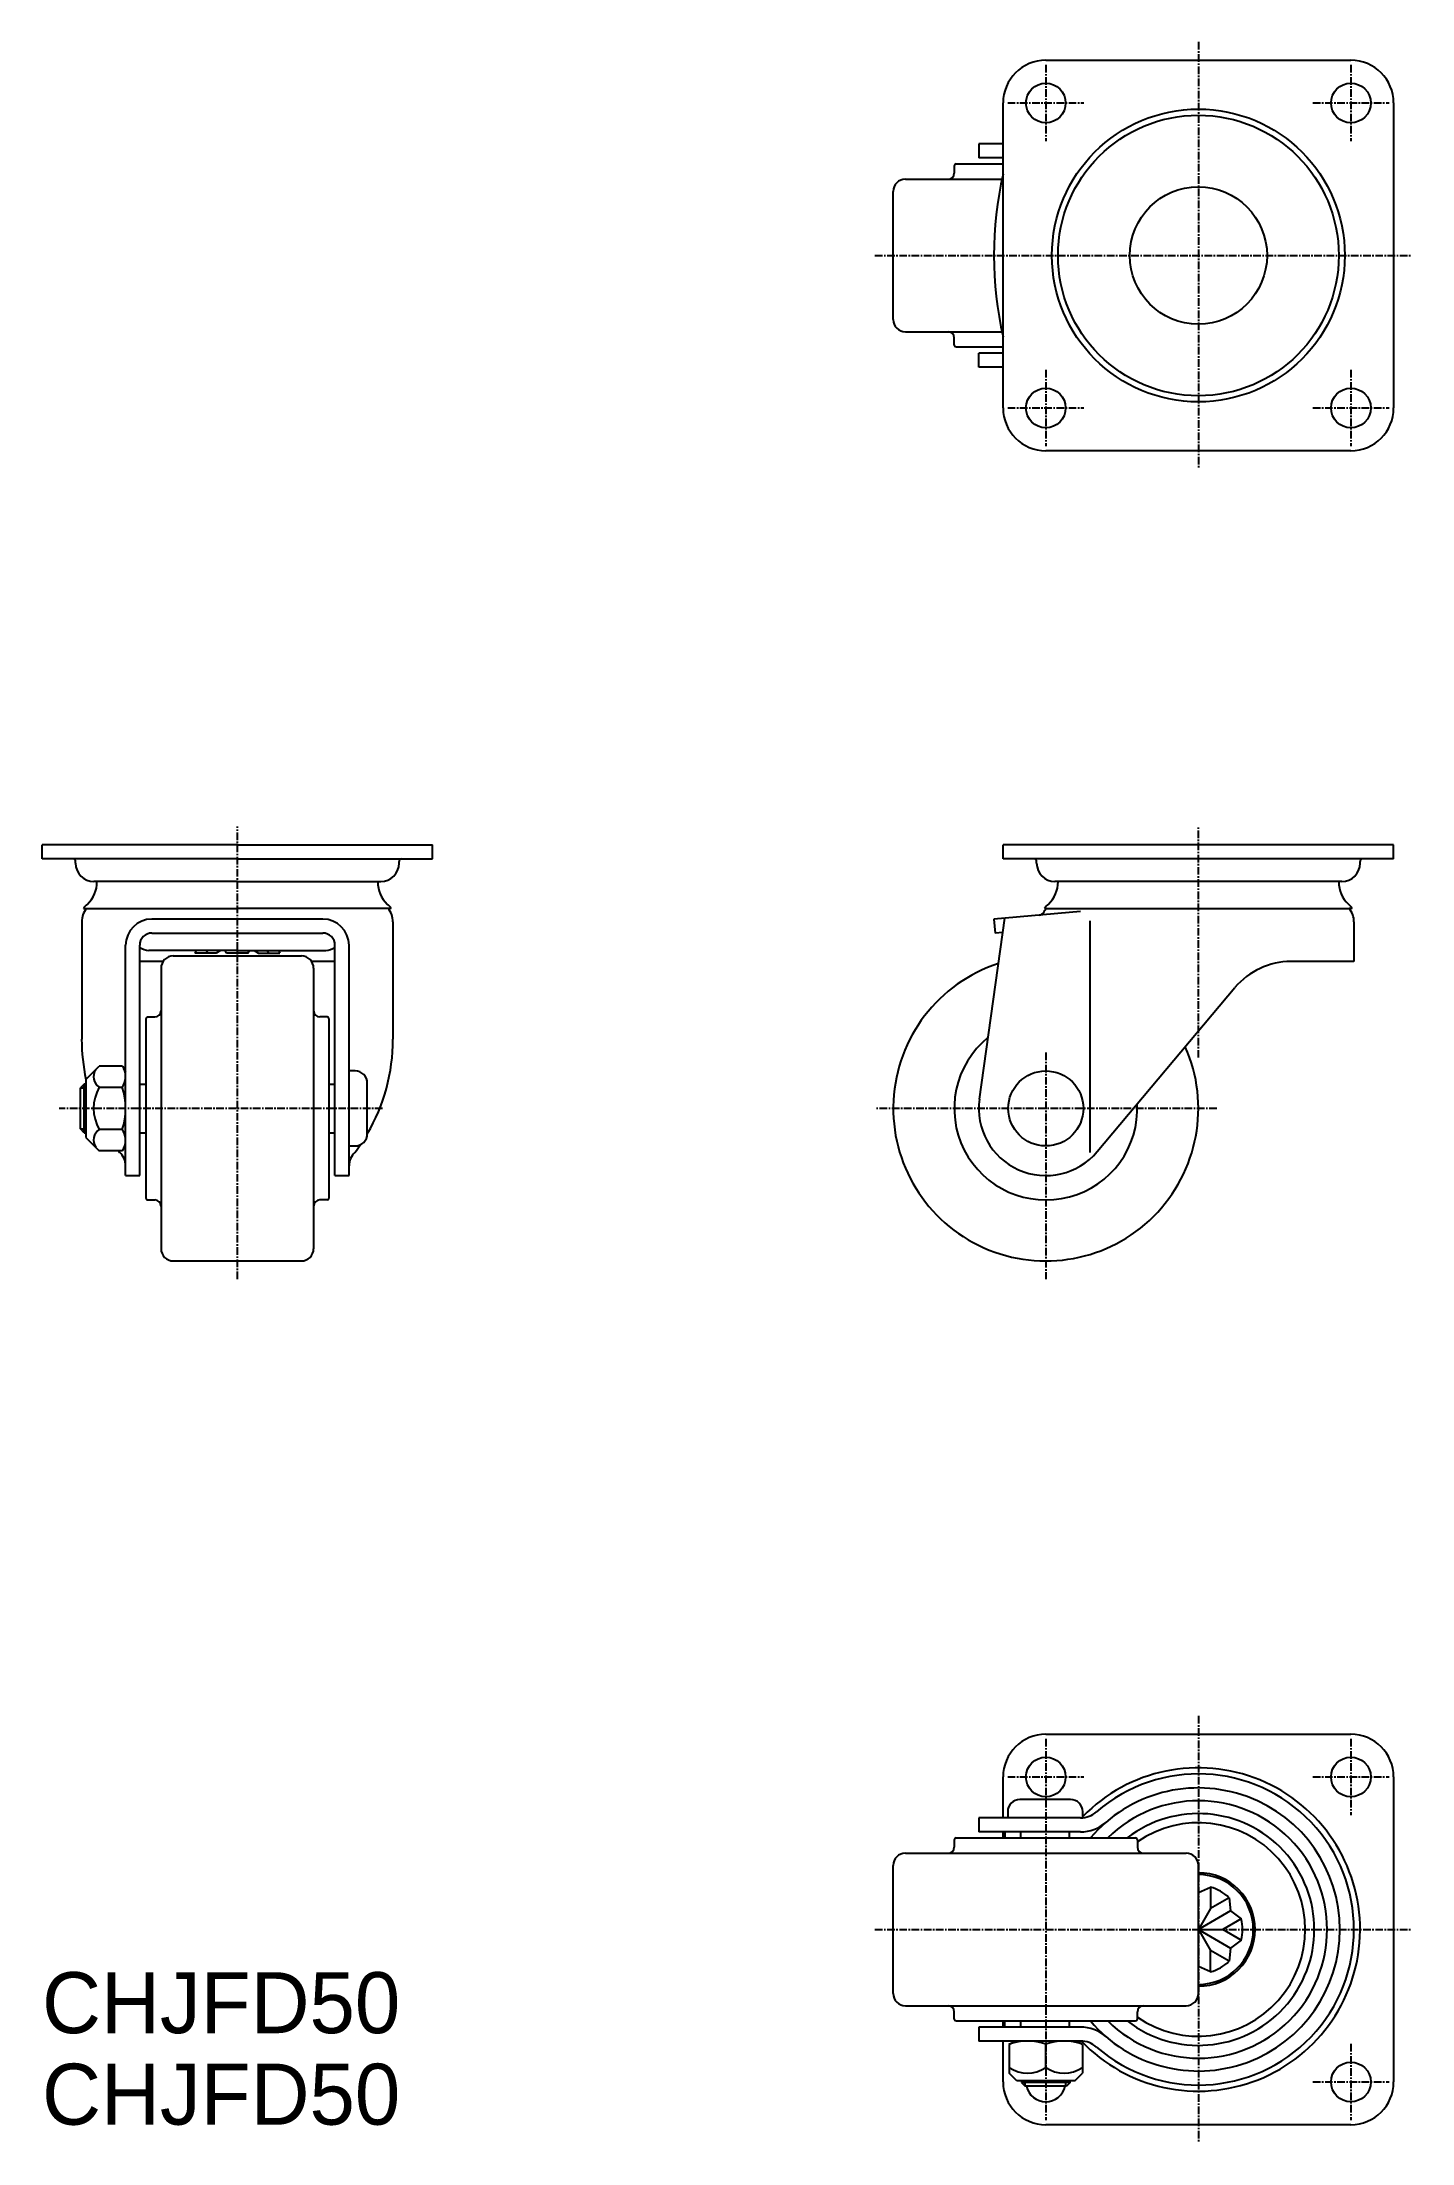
# Model space of a CAD drawing. Extents: x -3354 to -3129, y -791 to -447.
import ezdxf

# ---------------------------------------------------------------- set-up
doc = ezdxf.new("R2010")
doc.units = 0
doc.linetypes.add('CENTER', pattern=[2, 1.25, -0.25, 0.25, -0.25])
doc.layers.get('0').update_dxf_attribs({"linetype": 'CONTINUOUS'})
doc.layers.get('DEFPOINTS').update_dxf_attribs({"linetype": 'CONTINUOUS'})
doc.layers.add('CENTER', color=1, linetype='CENTER')

msp = doc.modelspace()

# ---------------------------------------------------------------- linework, layer by layer
at = {"color": 7, "linetype": 'CONTINUOUS'}
for p, q in [((-3189.09, -449.87), (-3139.09, -449.87)), ((-3196.09, -506.87), (-3196.09, -456.87)), ((-3132.09, -456.87), (-3132.09, -506.87)), ((-3196.09, -463.57), (-3200.09, -463.57)), ((-3200.09, -463.57), (-3200.09, -465.87)), ((-3204.09, -467.17), (-3204.09, -468.37)), ((-3203.79, -466.87), (-3196.09, -466.87)), ((-3196.09, -465.87), (-3200.09, -465.87)), ((-3214.09, -492.37), (-3214.09, -471.37)), ((-3212.09, -469.37), (-3196.27, -469.37)), ((-3212.09, -494.37), (-3196.27, -494.37)), ((-3204.09, -496.57), (-3204.09, -495.37)), ((-3203.79, -496.87), (-3196.09, -496.87)), ((-3196.09, -497.87), (-3200.09, -497.87)), ((-3200.09, -500.17), (-3200.09, -497.87)), ((-3196.09, -500.17), (-3200.09, -500.17)), ((-3139.09, -513.87), (-3189.09, -513.87)), ((-3321.57, -578.5), (-3353.57, -578.5)), ((-3353.57, -580.8), (-3353.57, -578.5)), ((-3321.57, -578.5), (-3289.57, -578.5)), ((-3289.57, -580.8), (-3289.57, -578.5)), ((-3132.09, -578.5), (-3196.09, -578.5)), ((-3196.09, -580.8), (-3196.09, -578.5)), ((-3132.09, -580.8), (-3132.09, -578.5)), ((-3321.57, -580.8), (-3353.57, -580.8)), ((-3348.07, -581.5), (-3348.07, -581.2)), ((-3321.57, -580.8), (-3289.57, -580.8)), ((-3295.07, -581.5), (-3295.07, -581.2)), ((-3132.09, -580.8), (-3196.09, -580.8)), ((-3190.59, -581.5), (-3190.59, -581.2)), ((-3137.59, -581.5), (-3137.59, -581.2)), ((-3321.57, -584.5), (-3345.07, -584.5)), ((-3344.57, -584.5), (-3344.57, -584.55)), ((-3321.57, -584.5), (-3298.07, -584.5)), ((-3298.57, -584.5), (-3298.57, -584.55)), ((-3140.59, -584.5), (-3187.59, -584.5)), ((-3164.09, -584.5), (-3187.59, -584.5)), ((-3187.09, -584.5), (-3187.09, -584.55)), ((-3346.79, -588.9), (-3321.57, -588.9)), ((-3296.36, -588.9), (-3321.57, -588.9)), ((-3189.31, -588.9), (-3139.38, -588.9)), ((-3138.87, -588.9), (-3139.38, -588.9)), ((-3347.07, -591.11), (-3347.07, -610.37)), ((-3307.57, -590.66), (-3335.57, -590.66)), ((-3296.07, -591.11), (-3296.07, -610.37)), ((-3199.98, -620.17), (-3195.81, -590.5)), ((-3183.4, -589.42), (-3197.59, -590.66)), ((-3197.59, -590.66), (-3197.39, -592.95)), ((-3181.85, -590.95), (-3181.85, -628.91)), ((-3181.85, -591.11), (-3181.85, -628.91)), ((-3138.59, -591.11), (-3138.59, -597.61)), ((-3339.87, -632.7), (-3339.87, -594.96)), ((-3337.57, -632.7), (-3337.57, -594.95)), ((-3321.57, -595.82), (-3336.07, -595.82)), ((-3335.57, -592.95), (-3307.57, -592.95)), ((-3328.33, -595.82), (-3328.52, -596.22)), ((-3326.35, -595.82), (-3326.78, -596.22)), ((-3324.34, -595.82), (-3325.04, -596.22)), ((-3323.32, -596.22), (-3323.58, -595.82)), ((-3321.57, -595.82), (-3307.07, -595.82)), ((-3319.83, -596.22), (-3319.57, -595.82)), ((-3318.8, -595.82), (-3318.11, -596.22)), ((-3316.8, -595.82), (-3316.37, -596.22)), ((-3314.82, -595.82), (-3314.62, -596.22)), ((-3305.57, -632.7), (-3305.57, -594.95)), ((-3303.27, -632.7), (-3303.27, -594.96)), ((-3196.14, -592.84), (-3197.39, -592.95)), ((-3333.75, -597.61), (-3337.57, -597.61)), ((-3334.07, -598.7), (-3334.07, -644.7)), ((-3332.07, -596.7), (-3311.07, -596.7)), ((-3325.04, -596.22), (-3328.52, -596.22)), ((-3319.83, -596.22), (-3323.32, -596.22)), ((-3318.11, -596.22), (-3314.62, -596.22)), ((-3305.57, -597.61), (-3309.4, -597.61)), ((-3309.07, -598.7), (-3309.07, -644.7)), ((-3138.59, -597.61), (-3148.92, -597.61)), ((-3180.66, -628.77), (-3158.11, -601.89)), ((-3336.57, -607), (-3336.57, -636.4)), ((-3336.27, -606.7), (-3335.07, -606.7)), ((-3306.87, -606.7), (-3308.07, -606.7)), ((-3306.57, -607), (-3306.57, -636.4)), ((-3346.37, -616.95), (-3344.19, -614.77)), ((-3340.41, -614.77), (-3344.19, -614.77)), ((-3340.41, -614.77), (-3339.87, -615.7)), ((-3302.27, -615.55), (-3303.27, -615.55)), ((-3346.65, -617.7), (-3347.27, -618.32)), ((-3347.27, -625.07), (-3347.27, -618.32)), ((-3347.27, -618.32), (-3346.37, -618.32)), ((-3346.65, -625.7), (-3346.65, -617.7)), ((-3346.37, -617.7), (-3346.65, -617.7)), ((-3346.37, -616.95), (-3346.37, -626.45)), ((-3344.19, -618.23), (-3340.41, -618.23)), ((-3337.57, -617.7), (-3336.57, -617.7)), ((-3306.57, -617.7), (-3305.57, -617.7)), ((-3300.27, -625.85), (-3300.27, -617.55)), ((-3346.65, -625.7), (-3347.27, -625.07)), ((-3347.27, -625.07), (-3346.37, -625.07)), ((-3346.65, -625.7), (-3346.37, -625.7)), ((-3346.37, -626.45), (-3344.19, -628.63)), ((-3340.41, -625.16), (-3344.19, -625.16)), ((-3337.57, -625.7), (-3336.57, -625.7)), ((-3306.57, -625.7), (-3305.57, -625.7)), ((-3340.41, -628.63), (-3344.19, -628.63)), ((-3340.41, -628.63), (-3339.87, -627.7)), ((-3303.27, -627.85), (-3302.27, -627.85)), ((-3339.87, -632.7), (-3337.57, -632.7)), ((-3305.57, -632.7), (-3303.27, -632.7)), ((-3336.27, -636.7), (-3335.07, -636.7)), ((-3306.87, -636.7), (-3308.07, -636.7)), ((-3332.07, -646.7), (-3311.07, -646.7)), ((-3189.09, -724.3), (-3139.09, -724.3)), ((-3196.09, -738), (-3196.09, -731.3)), ((-3132.09, -731.3), (-3132.09, -781.3)), ((-3195.34, -737), (-3195.34, -738)), ((-3185.04, -735), (-3193.34, -735)), ((-3183.04, -738), (-3183.04, -737)), ((-3183.4, -738), (-3200.09, -738)), ((-3200.09, -738), (-3200.09, -740.3)), ((-3183.4, -740.3), (-3200.09, -740.3)), ((-3196.09, -741.3), (-3196.09, -740.3)), ((-3195.81, -740.3), (-3195.81, -741.3)), ((-3193.19, -741.3), (-3193.19, -740.3)), ((-3185.19, -741.3), (-3185.19, -740.3)), ((-3212.09, -743.8), (-3166.09, -743.8)), ((-3204.09, -741.6), (-3204.09, -742.8)), ((-3203.79, -741.3), (-3174.39, -741.3)), ((-3174.09, -741.6), (-3174.09, -742.8)), ((-3214.09, -766.8), (-3214.09, -745.8)), ((-3164.09, -766.8), (-3164.09, -745.8)), ((-3164.09, -750.22), (-3162.09, -749.35)), ((-3162.09, -749.35), (-3162.09, -752.84)), ((-3162.09, -752.84), (-3164.09, -756.3)), ((-3158.83, -753.26), (-3164.09, -756.3)), ((-3159.07, -751.09), (-3162.09, -752.84)), ((-3159.07, -751.09), (-3158.83, -753.26)), ((-3158.83, -753.26), (-3157.07, -754.56)), ((-3164.09, -756.3), (-3160.09, -756.3)), ((-3164.09, -756.3), (-3158.83, -759.34)), ((-3164.09, -756.3), (-3162.09, -759.76)), ((-3157.07, -754.56), (-3160.09, -756.3)), ((-3157.07, -758.04), (-3160.09, -756.3)), ((-3159.07, -761.51), (-3162.09, -759.76)), ((-3162.09, -763.25), (-3162.09, -759.76)), ((-3158.83, -759.34), (-3159.07, -761.51)), ((-3157.07, -758.04), (-3158.83, -759.34)), ((-3162.09, -763.25), (-3164.09, -762.38)), ((-3212.09, -768.8), (-3166.09, -768.8)), ((-3204.09, -771), (-3204.09, -769.8)), ((-3203.79, -771.3), (-3174.39, -771.3)), ((-3196.09, -772.3), (-3196.09, -771.3)), ((-3195.81, -772.3), (-3195.81, -771.3)), ((-3193.19, -772.3), (-3193.19, -771.3)), ((-3185.19, -772.3), (-3185.19, -771.3)), ((-3174.09, -771), (-3174.09, -769.8)), ((-3183.4, -772.3), (-3200.09, -772.3)), ((-3200.09, -772.3), (-3200.09, -774.6)), ((-3183.4, -774.6), (-3200.09, -774.6)), ((-3196.09, -774.6), (-3200.09, -774.6)), ((-3196.09, -781.3), (-3196.09, -774.6)), ((-3195.09, -775.14), (-3194.16, -774.6)), ((-3184.04, -774.6), (-3194.14, -774.6)), ((-3183.09, -775.14), (-3184.02, -774.6)), ((-3195.09, -775.14), (-3195.09, -779.85)), ((-3189.09, -778.92), (-3189.09, -775.14)), ((-3183.09, -775.14), (-3183.09, -779.85)), ((-3193.84, -781.1), (-3195.09, -779.85)), ((-3184.34, -781.1), (-3193.84, -781.1)), ((-3193.09, -781.1), (-3193.09, -781.37)), ((-3185.09, -781.37), (-3193.09, -781.37)), ((-3193.09, -781.37), (-3192.47, -782)), ((-3192.47, -782), (-3192.47, -781.1)), ((-3185.81, -782), (-3185.81, -781.1)), ((-3185.09, -781.37), (-3185.72, -782)), ((-3185.09, -781.37), (-3185.09, -781.1)), ((-3184.34, -781.1), (-3183.09, -779.85)), ((-3185.72, -782), (-3192.47, -782)), ((-3139.09, -788.3), (-3189.09, -788.3))]:
    msp.add_line(p, q, dxfattribs=at)
for centre, radius in [((-3189.09, -456.87), 3.25), ((-3139.09, -456.87), 3.25), ((-3164.09, -481.87), 24), ((-3164.09, -481.87), 23), ((-3164.09, -481.87), 11.25), ((-3189.09, -506.87), 3.25), ((-3139.09, -506.87), 3.25), ((-3189.09, -621.7), 6.15), ((-3189.09, -731.3), 3.25), ((-3139.09, -731.3), 3.25), ((-3139.09, -781.3), 3.25)]:
    msp.add_circle(centre, radius, dxfattribs=at)
for centre, radius, start, end in [((-3189.09, -456.87), 7, 90, 180), ((-3139.09, -456.87), 7, 0, 90), ((-3205.09, -468.37), 1, 270, 0), ((-3203.79, -467.17), 0.3, 90, 180), ((-3212.09, -471.37), 2, 90, 180), ((-3137.59, -481.87), 60, 167.1614, 192.8386), ((-3212.09, -492.37), 2, 180, 270), ((-3205.09, -495.37), 1, 0, 90), ((-3203.79, -496.57), 0.3, 180, 270), ((-3189.09, -506.87), 7, 180, 270), ((-3139.09, -506.87), 7, 270, 0), ((-3348.47, -581.2), 0.4, 0, 90), ((-3345.07, -581.5), 3, 180, 270), ((-3298.07, -581.5), 3, 270, 0), ((-3294.67, -581.2), 0.4, 90, 180), ((-3190.99, -581.2), 0.4, 0, 90), ((-3187.59, -581.5), 3, 180, 270), ((-3140.59, -581.5), 3, 270, 0), ((-3137.19, -581.2), 0.4, 90, 180), ((-3349.57, -584.55), 5, 313.2136, 360), ((-3293.57, -584.55), 5, 180, 226.7864), ((-3192.09, -584.55), 5, 313.2136, 360), ((-3136.09, -584.55), 5, 180, 226.7864), ((-3343.57, -591.11), 3.5, 140.8444, 180), ((-3343.9, -590.88), 3.5, 129.9149, 145.5579), ((-3299.24, -590.88), 3.5, 34.4421, 50.0851), ((-3299.57, -591.11), 3.5, 0, 39.1556), ((-3186.29, -591.11), 3.5, 140.8444, 152.2599), ((-3186.42, -590.88), 3.5, 129.9149, 145.5579), ((-3141.76, -590.88), 3.5, 34.4421, 50.0851), ((-3142.09, -591.11), 3.5, 0, 39.1556), ((-3335.57, -594.96), 4.3, 90, 180), ((-3307.57, -594.96), 4.3, 0, 90), ((-3190.27, -589.01), 1, 275, 332.2599), ((-3335.57, -594.95), 2, 90, 180), ((-3335.53, -591.86), 4, 239.3458, 262.2497), ((-3307.57, -594.95), 2, 0, 90), ((-3307.61, -591.86), 4, 277.7503, 300.6542), ((-3332.07, -598.7), 2, 90, 180), ((-3311.07, -598.7), 2, 0, 90), ((-3189.09, -621.7), 25, 108.1039, 23.8961), ((-3148.92, -609.61), 12, 90, 140), ((-3335.07, -605.7), 1, 270, 0), ((-3308.07, -605.7), 1, 180, 270), ((-3336.27, -607), 0.3, 90, 180), ((-3306.87, -607), 0.3, 0, 90), ((-3316.35, -610.37), 30.73, 180, 192.3336), ((-3326.8, -610.37), 30.73, 329.6893, 0), ((-3189.09, -621.7), 15, 129.1666, 2.8334), ((-3343.04, -616.5), 2.08, 146.3736, 236.3736), ((-3342.94, -616.5), 3.07, 325.6158, 25.6158), ((-3302.27, -617.55), 2, 0, 90), ((-3338.19, -621.7), 6.93, 150, 210), ((-3351.34, -621.7), 11.46, 342.412, 17.588), ((-3189.09, -621.7), 11, 172, 320), ((-3343.04, -626.89), 2.08, 123.6264, 213.6264), ((-3342.94, -626.89), 3.07, 334.3842, 34.3842), ((-3302.27, -625.85), 2, 270, 0), ((-3316.35, -610.37), 30.73, 216.439, 217.1128), ((-3342.84, -631.12), 2.97, 0, 47.831), ((-3300.3, -631.12), 2.97, 132.169, 180), ((-3326.8, -610.37), 30.73, 322.8872, 325.8199), ((-3336.27, -636.4), 0.3, 180, 270), ((-3335.07, -637.7), 1, 0, 90), ((-3308.07, -637.7), 1, 90, 180), ((-3306.87, -636.4), 0.3, 270, 0), ((-3332.07, -644.7), 2, 180, 270), ((-3311.07, -644.7), 2, 270, 0), ((-3189.09, -731.3), 7, 90, 180), ((-3139.09, -731.3), 7, 0, 90), ((-3164.09, -756.3), 26.5, 223.6749, 135.638), ((-3164.09, -756.3), 23.2, 220.2821, 139.7179), ((-3164.09, -756.3), 25.5, 229.1069, 130.8931), ((-3193.34, -737), 2, 90, 180), ((-3185.04, -737), 2, 0, 90), ((-3183.4, -734), 4, 270, 310.8931), ((-3164.09, -756.3), 21.1, 225.3025, 134.6975), ((-3183.4, -734), 6.3, 270, 310.8931), ((-3164.09, -756.3), 19, 232.1364, 127.8636), ((-3164.09, -756.3), 17.5, 235.1501, 124.8499), ((-3212.09, -745.8), 2, 90, 180), ((-3205.09, -742.8), 1, 270, 0), ((-3203.79, -741.6), 0.3, 90, 180), ((-3174.39, -741.6), 0.3, 0, 90), ((-3173.09, -742.8), 1, 180, 270), ((-3166.09, -745.8), 2, 0, 90), ((-3164.09, -756.3), 9.3, 270, 90), ((-3164.09, -756.3), 9, 270, 90), ((-3164.09, -756.3), 7.23, 46.0542, 73.9458), ((-3164.09, -756.3), 7.23, 346.0542, 13.9458), ((-3164.09, -756.3), 7.23, 286.0542, 313.9458), ((-3212.09, -766.8), 2, 180, 270), ((-3166.09, -766.8), 2, 270, 0), ((-3205.09, -769.8), 1, 0, 90), ((-3203.79, -771), 0.3, 180, 270), ((-3174.39, -771), 0.3, 270, 0), ((-3173.09, -769.8), 1, 90, 180), ((-3192.09, -783.26), 8.67, 69.7438, 110.2562), ((-3186.09, -783.26), 8.67, 69.7438, 110.2562), ((-3183.4, -778.6), 6.3, 49.1069, 90), ((-3183.4, -778.6), 4, 49.1069, 90), ((-3189.09, -781.3), 7, 180, 270), ((-3192.09, -774.54), 5.31, 235.6158, 304.3842), ((-3186.09, -774.54), 5.31, 235.6158, 304.3842), ((-3139.09, -781.3), 7, 270, 0), ((-3189.09, -781.3), 3.25, 192.4381, 347.5619)]:
    msp.add_arc(centre, radius, start, end, dxfattribs=at)
at = {"layer": 'CENTER', "color": 1, "linetype": 'CENTER'}
for p, q in [((-3164.09, -446.87), (-3164.09, -516.87)), ((-3189.09, -450.62), (-3189.09, -463.12)), ((-3139.09, -450.62), (-3139.09, -463.12)), ((-3195.34, -456.87), (-3182.84, -456.87)), ((-3145.34, -456.87), (-3132.84, -456.87)), ((-3217.09, -481.87), (-3129.09, -481.87)), ((-3189.09, -500.62), (-3189.09, -513.12)), ((-3139.09, -500.62), (-3139.09, -513.12)), ((-3195.34, -506.87), (-3182.84, -506.87)), ((-3145.34, -506.87), (-3132.84, -506.87)), ((-3321.57, -649.7), (-3321.57, -575.5)), ((-3164.09, -613.37), (-3164.09, -575.5)), ((-3189.09, -612.55), (-3189.09, -649.7)), ((-3297.77, -621.7), (-3350.77, -621.7)), ((-3161.09, -621.7), (-3217.09, -621.7)), ((-3164.09, -721.3), (-3164.09, -791.3)), ((-3189.09, -725.05), (-3189.09, -787.55)), ((-3139.09, -725.05), (-3139.09, -737.55)), ((-3195.34, -731.3), (-3182.84, -731.3)), ((-3145.34, -731.3), (-3132.84, -731.3)), ((-3217.09, -756.3), (-3129.09, -756.3)), ((-3139.09, -775.05), (-3139.09, -787.55)), ((-3145.34, -781.3), (-3132.84, -781.3))]:
    msp.add_line(p, q, dxfattribs=at)
at = {"layer": 'DEFPOINTS', "color": 0, "linetype": 'BYBLOCK'}
for p in [(-3321.57, -596.7), (-3305.57, -602.98), (-3337.57, -632.7), (-3305.57, -632.7)]:
    msp.add_point(p, dxfattribs=at)

# ---------------------------------------------------------------- texts
at = {"color": 7, "linetype": 'CONTINUOUS'}
for p in [(-3353.57, -773.3), (-3353.57, -788.3)]:
    msp.add_text('CHJFD50', height=10, dxfattribs=at).set_placement(p)

doc.saveas('drawing.dxf')
